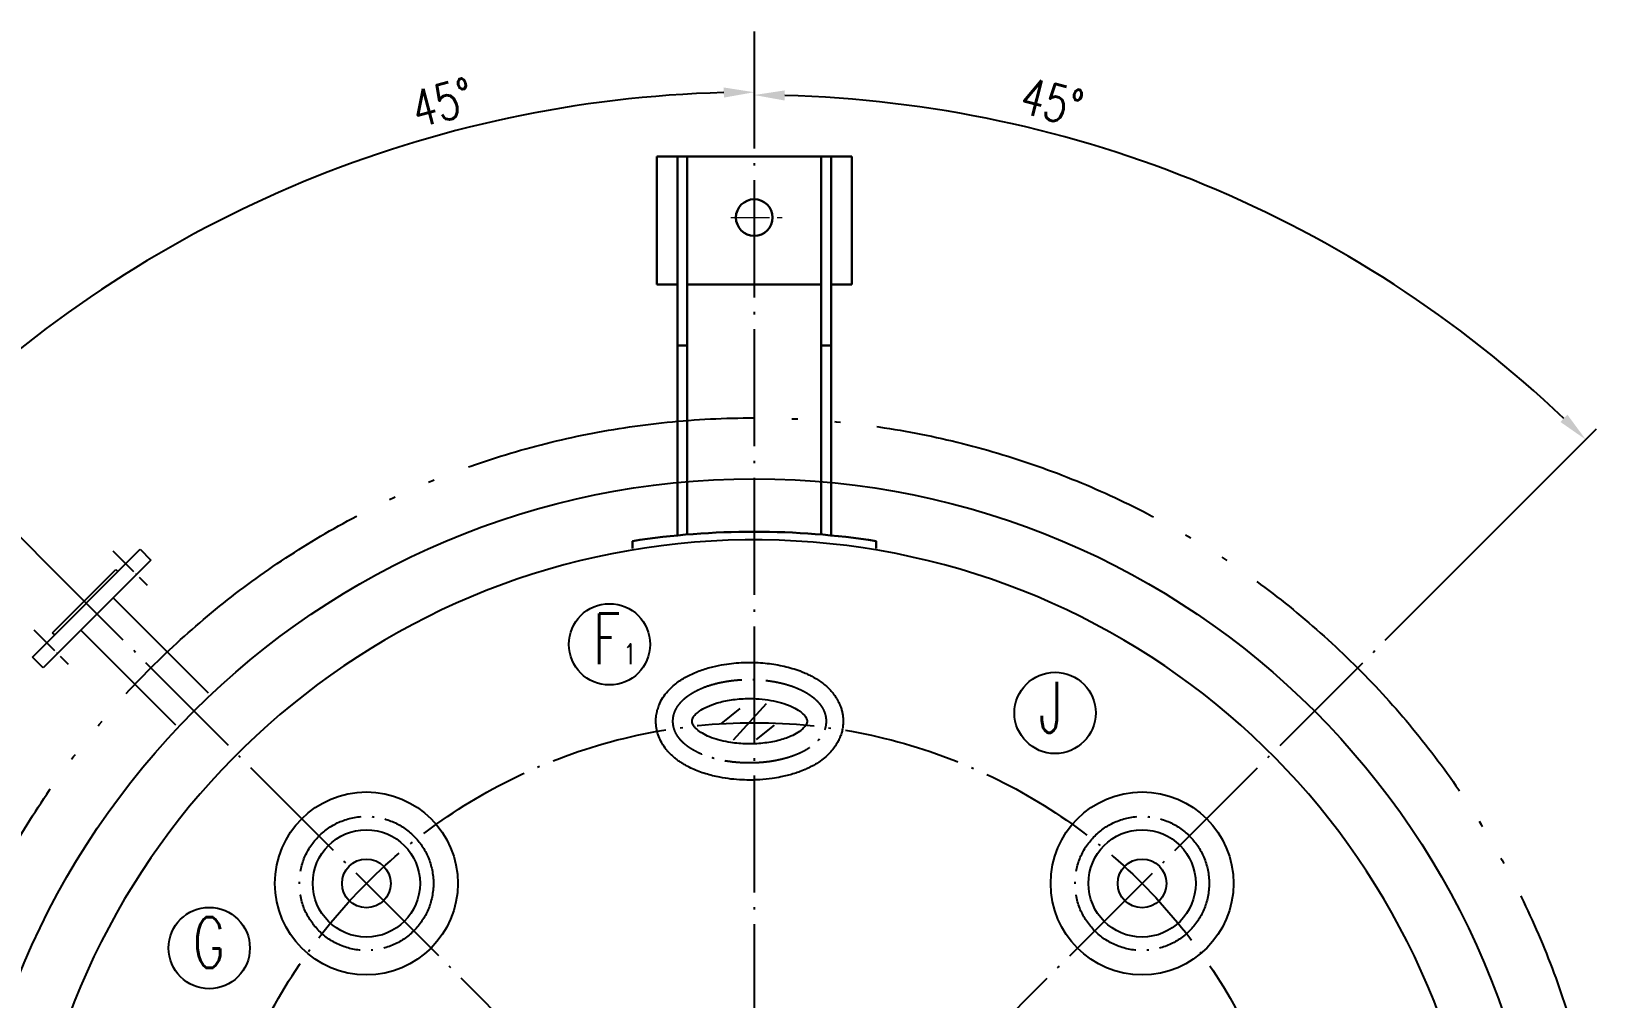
# Model space of a CAD drawing. Extents: x -24492 to -8511, y -379 to 8736.
# Drawn here: x -13362 to -12069, y 1821 to 2613 of the extents above; entities that cross this region are included whole.
import ezdxf

# ---------------------------------------------------------------- set-up
doc = ezdxf.new("R2010")
doc.units = 0
doc.header["$MEASUREMENT"] = 0
for name, pattern in [('ACAD_ISO04W100', [30.5, 24, -3, 0.5, -3]), ('ACAD_ISO05W100', [34, 24, -3, 0.5, -3, 0.5, -3]), ('CENTER', [50.8, 31.75, -6.35, 6.35, -6.35])]:
    doc.linetypes.add(name, pattern=pattern)
doc.layers.get('DEFPOINTS').update_dxf_attribs({"linetype": 'CONTINUOUS'})
for name, color, linetype in [('1中心线', 3, 'ACAD_ISO04W100'), ('3轮廓', 7, 'CONTINUOUS'), ('3轮廓、图框', 7, 'CONTINUOUS'), ('4文字标注', 5, 'CONTINUOUS'), ('6断裂线', 6, 'ACAD_ISO05W100')]:
    doc.layers.add(name, color=color, linetype=linetype)
doc.layers.add('中心线', color=3, linetype='CENTER', lineweight=18)
doc.layers.add('轮廓线', color=7, linetype='CONTINUOUS', lineweight=30)
doc.styles.add('样式 2', font='ROMANS.shx', dxfattribs={"width": 0.75, "bigfont": 'hmhz.shx'})
doc.dimstyles.new('1-4 装配总图', dxfattribs={"dimscale": 4, "dimtxt": 3, "dimasz": 2.5, "dimexe": 1.25, "dimexo": 0, "dimgap": 1, "dimtad": 1, "dimdec": 0, "dimdsep": 46, "dimtxsty": '样式 2', "dimcen": 2.5, "dimclrd": 256, "dimclre": 256, "dimclrt": 256, "dimadec": 0, "dimazin": 0, "dimtfac": 1, "dimtdec": 0, "dimtmove": 0, "dimatfit": 1, "dimfxl": 1, "dimtfill": 1, "dimtfillclr": 256, "dimlwd": -1, "dimarcsym": 0})

# ---------------------------------------------------------------- blocks, each defined once
blk = doc.blocks.new('*D85')
at = {"layer": '3轮廓', "color": 5, "lineweight": -2}
blk.add_line((-12212.9, 2152.6), (-12078.2, 2287.3), dxfattribs=at)
at = {"layer": '3轮廓', "color": 5}
blk.add_arc((-12769.2, 1596.3), 964.7, 46.4848, 88.5152, dxfattribs=at)
for points in [[(-12744.1, 2564.9), (-12744.2, 2556.6), (-12769.2, 2561.1)], [(-12107.8, 2293), (-12102, 2298.9), (-12087, 2278.5)]]:
    blk.add_solid(points, dxfattribs=at)
at = {"layer": 'DEFPOINTS', "color": 0}
for p in [(-12769.2, 2613.2), (-12286.8, 2431.8), (-12212.9, 2152.6), (-12769.2, 1596.3), (-12769.2, 603.3)]:
    blk.add_point(p, dxfattribs=at)
at = {"layer": '3轮廓', "color": 5, "insert": (-12525, 2555.5), "char_height": 30, "attachment_point": 5, "rotation": 345.7175, "style": '样式 2'}
blk.add_mtext('45%%d', dxfattribs=at)
blk = doc.blocks.new('*D86')
at = {"layer": '3轮廓', "color": 5, "lineweight": -2}
blk.add_line((-13325.5, 2152.6), (-13461.9, 2289), dxfattribs=at)
at = {"layer": '3轮廓', "color": 5}
blk.add_arc((-12769.2, 1596.3), 967.1, 91.4812, 133.5188, dxfattribs=at)
for points in [[(-12794.1, 2559), (-12794.2, 2567.3), (-12769.2, 2563.4)], [(-13438, 2300.6), (-13432.2, 2294.6), (-13453, 2280.2)]]:
    blk.add_solid(points, dxfattribs=at)
at = {"layer": 'DEFPOINTS', "color": 0}
for p in [(-12769.2, 2613.2), (-13252.7, 2433.9), (-13325.5, 2152.6), (-12769.2, 1596.3), (-12769.2, 603.3)]:
    blk.add_point(p, dxfattribs=at)
at = {"layer": '3轮廓', "color": 5, "insert": (-13024.9, 2554.9), "char_height": 30, "attachment_point": 5, "rotation": 14.9357, "style": '样式 2'}
blk.add_mtext('45%%d', dxfattribs=at)
blk = doc.blocks.new('管口符号')
at = {"layer": '4文字标注'}
blk.add_circle((-1249.14, -514.69), 4, dxfattribs=at)
at = {"layer": '4文字标注', "style": '样式 2', "width": 0.7}
for tag, p, height in [('A', (-1250.76, -516.64), 5), ('1', (-1247.74, -516.63), 2)]:
    blk.add_attdef(tag, p, '', height=height, dxfattribs=at)
blk = doc.blocks.new('*D96')
at = {"layer": '3轮廓', "color": 5, "lineweight": -2}
blk.add_line((-12352, 873.8), (-12282.3, 753), dxfattribs=at)
at = {"layer": '3轮廓', "color": 5}
blk.add_arc((-12769.2, 1596.3), 961.3, 271.4901, 298.5099, dxfattribs=at)
for points in [[(-12308.3, 748), (-12312.4, 755.3), (-12288.5, 763.8)], [(-12744.2, 639.5), (-12744.1, 631.2), (-12769.2, 635.1)]]:
    blk.add_solid(points, dxfattribs=at)
at = {"layer": 'DEFPOINTS', "color": 0}
for p in [(-12769.2, 2613.2), (-12769.2, 1596.3), (-12352, 873.8), (-12602.3, 649.7), (-12769.2, 603.3)]:
    blk.add_point(p, dxfattribs=at)
at = {"layer": '3轮廓', "color": 5, "insert": (-12526.9, 692), "char_height": 30, "attachment_point": 5, "rotation": 15, "style": '样式 2'}
blk.add_mtext('30%%d', dxfattribs=at)

msp = doc.modelspace()

# ---------------------------------------------------------------- linework, layer by layer
at = {"layer": '1中心线', "ltscale": 4}
for p, q in [((-12769.18197, 2613.17917), (-12769.18197, 603.25067)), ((-12769.18197, 1596.34003), (-13325.47035, 2152.62841)), ((-12769.18197, 1596.34003), (-12212.89359, 2152.62841))]:
    msp.add_line(p, q, dxfattribs=at)
at = {"layer": '1中心线'}
for p, q in [((-13295.38726, 2187.36345), (-13267.10299, 2159.07917)), ((-13360.20539, 2122.54532), (-13331.92111, 2094.26105))]:
    msp.add_line(p, q, dxfattribs=at)
at = {"layer": '1中心线', "ltscale": 4}
msp.add_circle((-12769.18197, 1596.34003), 450, dxfattribs=at)
at = {"layer": '1中心线', "ltscale": 3}
for centre in [(-13087.38002, 1914.53808), (-12450.98392, 1914.53808)]:
    msp.add_circle(centre, 55, dxfattribs=at)
msp.add_open_spline([(-12835.87835, 2047.54336), (-12835.87835, 2046.86722), (-12835.84365, 2046.17935), (-12835.69031, 2044.65727), (-12835.55598, 2043.83545), (-12835.22945, 2042.38846), (-12835.05944, 2041.76765), (-12834.66783, 2040.55015), (-12834.44589, 2039.95173), (-12833.70297, 2038.18011), (-12833.10789, 2037.03826), (-12831.9838, 2035.22644), (-12831.50165, 2034.5273), (-12830.56873, 2033.29639), (-12830.12502, 2032.75308), (-12829.1959, 2031.69087), (-12828.71523, 2031.17715), (-12827.71457, 2030.17329), (-12827.19159, 2029.68025), (-12826.11152, 2028.72014), (-12825.55295, 2028.25166), (-12824.16447, 2027.14947), (-12823.325, 2026.53212), (-12821.58112, 2025.3403), (-12820.67214, 2024.76268), (-12818.8057, 2023.65668), (-12817.83835, 2023.12242), (-12815.85086, 2022.09736), (-12814.82961, 2021.60599), (-12812.34317, 2020.48853), (-12810.8628, 2019.88374), (-12808.14041, 2018.87322), (-12806.91637, 2018.45247), (-12804.42892, 2017.66193), (-12803.16276, 2017.29123), (-12800.47448, 2016.56815), (-12799.04494, 2016.21891), (-12796.14815, 2015.57987), (-12794.67831, 2015.28941), (-12790.21446, 2014.50638), (-12787.16434, 2014.10197), (-12780.98296, 2013.53275), (-12777.85212, 2013.36832), (-12771.42113, 2013.28017), (-12768.11964, 2013.36859), (-12761.59225, 2013.81154), (-12758.36187, 2014.16657), (-12752.98703, 2014.99122), (-12750.8142, 2015.39304), (-12747.0176, 2016.22224), (-12745.37111, 2016.62714), (-12742.40893, 2017.44098), (-12741.08817, 2017.83678), (-12738.50419, 2018.67983), (-12737.2354, 2019.12885), (-12734.76524, 2020.07603), (-12733.56604, 2020.57318), (-12731.21003, 2021.62903), (-12730.06213, 2022.18362), (-12727.86131, 2023.33279), (-12726.80166, 2023.93054), (-12725.21416, 2024.90026), (-12724.66329, 2025.25154), (-12723.68601, 2025.90258), (-12723.25847, 2026.19741), (-12722.42651, 2026.79204), (-12722.02022, 2027.0931), (-12720.82602, 2028.01152), (-12720.05868, 2028.64736), (-12718.59055, 2029.96424), (-12717.88835, 2030.64676), (-12716.56851, 2032.04659), (-12715.94706, 2032.76762), (-12714.77198, 2034.27315), (-12714.22658, 2035.04768), (-12713.23031, 2036.6373), (-12712.77592, 2037.45826), (-12711.96668, 2039.14823), (-12711.61097, 2040.02011), (-12711.13131, 2041.44907), (-12710.96783, 2042.00923), (-12710.67519, 2043.19153), (-12710.54893, 2043.82105), (-12710.3913, 2044.8479), (-12710.34224, 2045.24412), (-12710.25958, 2046.12234), (-12710.23128, 2046.61781), (-12710.21097, 2047.62102), (-12710.21921, 2048.12758), (-12710.27182, 2049.124), (-12710.3163, 2049.61918), (-12710.42683, 2050.49252), (-12710.48538, 2050.86931), (-12710.62645, 2051.63451), (-12710.70782, 2052.0163), (-12710.92172, 2052.90092), (-12711.0619, 2053.39982), (-12711.37833, 2054.38966), (-12711.55055, 2054.86856), (-12711.93515, 2055.83288), (-12712.14525, 2056.31159), (-12712.59389, 2057.24886), (-12712.83403, 2057.71099), (-12713.59702, 2059.07329), (-12714.16163, 2059.9488), (-12715.14773, 2061.30301), (-12715.52918, 2061.79227), (-12716.32127, 2062.74561), (-12716.73365, 2063.21192), (-12717.5955, 2064.1312), (-12718.04376, 2064.58268), (-12719.04425, 2065.53738), (-12719.60011, 2066.03544), (-12720.62881, 2066.90415), (-12721.08966, 2067.27606), (-12722.02891, 2068.00136), (-12722.511, 2068.35763), (-12723.4987, 2069.05736), (-12724.00132, 2069.39868), (-12725.54167, 2070.40238), (-12726.61885, 2071.04873), (-12728.57996, 2072.13609), (-12729.45352, 2072.59126), (-12731.27978, 2073.48667), (-12732.22669, 2073.92254), (-12734.16485, 2074.76046), (-12735.16135, 2075.16477), (-12737.4889, 2076.0509), (-12738.83283, 2076.52057), (-12741.59786, 2077.40631), (-12743.00982, 2077.81956), (-12746.34609, 2078.70835), (-12748.28833, 2079.16107), (-12752.33696, 2079.97807), (-12754.44419, 2080.3377), (-12758.70869, 2080.93778), (-12760.86877, 2081.17871), (-12765.63549, 2081.57526), (-12768.25587, 2081.70715), (-12773.49443, 2081.80102), (-12776.11683, 2081.7631), (-12781.34139, 2081.51798), (-12783.936, 2081.31108), (-12789.08879, 2080.72672), (-12791.64863, 2080.34736), (-12796.64578, 2079.4236), (-12799.08806, 2078.87841), (-12804.74113, 2077.38519), (-12807.8544, 2076.37424), (-12812.31068, 2074.61235), (-12813.77298, 2073.97649), (-12816.14958, 2072.84004), (-12817.07974, 2072.36577), (-12818.61124, 2071.53204), (-12819.22296, 2071.18396), (-12820.42397, 2070.46936), (-12821.0076, 2070.10623), (-12822.24361, 2069.30104), (-12822.88907, 2068.85771), (-12824.13786, 2067.9511), (-12824.74222, 2067.48725), (-12825.92596, 2066.52481), (-12826.49836, 2066.03179), (-12827.92803, 2064.72286), (-12828.75152, 2063.89093), (-12830.29024, 2062.15571), (-12831.00879, 2061.24851), (-12832.3124, 2059.37441), (-12832.90143, 2058.40225), (-12833.6923, 2056.86455), (-12833.94664, 2056.32155), (-12834.32459, 2055.42616), (-12834.46095, 2055.07935), (-12834.72043, 2054.36632), (-12834.84218, 2054.00335), (-12835.17589, 2052.91518), (-12835.36057, 2052.1769), (-12835.57416, 2051.07244), (-12835.63422, 2050.7107), (-12835.78427, 2049.62765), (-12835.84729, 2048.88097), (-12835.87534, 2047.94359), (-12835.87835, 2047.74304), (-12835.87835, 2047.54336)], degree=3, knots=[0, 0, 0, 0, 0.0489122427, 0.0489122427, 0.109095215, 0.109095215, 0.154974362, 0.154974362, 0.200853509, 0.200853509, 0.2926118029, 0.2926118029, 0.3526419207, 0.3526419207, 0.4017134326, 0.4017134326, 0.4507849444, 0.4507849444, 0.4998564563, 0.4998564563, 0.5489279681, 0.5489279681, 0.6176973992, 0.6176973992, 0.6864668304, 0.6864668304, 0.7552362615, 0.7552362615, 0.8240056927, 0.8240056927, 0.918045484, 0.918045484, 0.9914356199, 0.9914356199, 1.0648257558, 1.0648257558, 1.1444506344, 1.1444506344, 1.224075513, 1.224075513, 1.3833252703, 1.3833252703, 1.5425750275, 1.5425750275, 1.7097361502, 1.7097361502, 1.8768972728, 1.8768972728, 1.9935538384, 1.9935538384, 2.0856242428, 2.0856242428, 2.1624267513, 2.1624267513, 2.2392292598, 2.2392292598, 2.3160317684, 2.3160317684, 2.3928342769, 2.3928342769, 2.4696367854, 2.4696367854, 2.5115485115, 2.5115485115, 2.545010473, 2.545010473, 2.5784724344, 2.5784724344, 2.6453963574, 2.6453963574, 2.7123202803, 2.7123202803, 2.7792442033, 2.7792442033, 2.8461681262, 2.8461681262, 2.9130920491, 2.9130920491, 2.9800159721, 2.9800159721, 3.0218889561, 3.0218889561, 3.0673242441, 3.0673242441, 3.095947752, 3.095947752, 3.1316356419, 3.1316356419, 3.1673235318, 3.1673235318, 3.2030114217, 3.2030114217, 3.2307657536, 3.2307657536, 3.2585200854, 3.2585200854, 3.2956794116, 3.2956794116, 3.3328387378, 3.3328387378, 3.369998064, 3.369998064, 3.4071573902, 3.4071573902, 3.4814760426, 3.4814760426, 3.5250975834, 3.5250975834, 3.5687191241, 3.5687191241, 3.6123406649, 3.6123406649, 3.6633785978, 3.6633785978, 3.7029125549, 3.7029125549, 3.742446512, 3.742446512, 3.7819804691, 3.7819804691, 3.8610483833, 3.8610483833, 3.922068341, 3.922068341, 3.9847857615, 3.9847857615, 4.047503182, 4.047503182, 4.1290813674, 4.1290813674, 4.2106595529, 4.2106595529, 4.3184293909, 4.3184293909, 4.4304888668, 4.4304888668, 4.5425483427, 4.5425483427, 4.675606308, 4.675606308, 4.8086642733, 4.8086642733, 4.9417222386, 4.9417222386, 5.0762055329, 5.0762055329, 5.2106888273, 5.2106888273, 5.39561584, 5.39561584, 5.4902455602, 5.4902455602, 5.5546963253, 5.5546963253, 5.5987511394, 5.5987511394, 5.6428059535, 5.6428059535, 5.6937258297, 5.6937258297, 5.7446457058, 5.7446457058, 5.795565582, 5.795565582, 5.8765176949, 5.8765176949, 5.9574698078, 5.9574698078, 6.0384219207, 6.0384219207, 6.0810445544, 6.0810445544, 6.1081940767, 6.1081940767, 6.135343599, 6.135343599, 6.1896426437, 6.1896426437, 6.2160085021, 6.2160085021, 6.268740219, 6.268740219, 6.2831853072, 6.2831853072, 6.2831853072, 6.2831853072], dxfattribs=at)
at = {"layer": '3轮廓'}
for p, q in [((-13361.3839, 2100.15361), (-13272.99555, 2188.54196)), ((-13272.99555, 2188.54196), (-13264.15671, 2179.70312)), ((-13264.15671, 2179.70312), (-13352.54506, 2091.31477)), ((-13344.88474, 2120.1883), (-13293.03024, 2172.0428)), ((-13293.03024, 2172.0428), (-13291.26247, 2170.27503)), ((-13295.09264, 2148.7672), (-13217.14623, 2070.8208)), ((-13243.66274, 2044.30429), (-13321.60914, 2122.2507)), ((-13343.11697, 2118.42053), (-13344.88474, 2120.1883)), ((-13352.54506, 2091.31477), (-13361.3839, 2100.15361))]:
    msp.add_line(p, q, dxfattribs=at)
for centre, radius in [((-13087.38002, 1914.53808), 75), ((-12450.98392, 1914.53808), 75), ((-13087.38002, 1914.53808), 44), ((-12450.98392, 1914.53808), 44), ((-13087.38002, 1914.53808), 20), ((-12450.98392, 1914.53808), 20)]:
    msp.add_circle(centre, radius, dxfattribs=at)
for points, knots in [([(-12849.87835, 2047.54336), (-12849.87835, 2045.62833), (-12849.71536, 2043.70391), (-12849.08736, 2039.96413), (-12848.61865, 2038.12437), (-12847.4318, 2034.61322), (-12846.70951, 2032.92658), (-12844.81264, 2029.2277), (-12843.56496, 2027.27485), (-12841.63623, 2024.71787), (-12841.04683, 2023.98885), (-12839.83037, 2022.57509), (-12839.20787, 2021.89569), (-12837.93988, 2020.58957), (-12837.29473, 2019.96233), (-12835.87181, 2018.65052), (-12835.09775, 2017.98012), (-12833.67684, 2016.81804), (-12833.03685, 2016.31807), (-12831.55397, 2015.20895), (-12830.70289, 2014.60809), (-12829.05264, 2013.50482), (-12828.25278, 2012.9962), (-12826.63806, 2012.01739), (-12825.82064, 2011.54561), (-12823.3303, 2010.17441), (-12821.63281, 2009.32633), (-12818.1514, 2007.74055), (-12816.37495, 2007.00594), (-12812.75028, 2005.64318), (-12810.89954, 2005.01356), (-12807.14371, 2003.85872), (-12805.23685, 2003.33298), (-12801.35801, 2002.37713), (-12799.39483, 2001.94904), (-12794.40634, 2000.99522), (-12791.35017, 2000.53106), (-12785.17668, 1999.82246), (-12782.05462, 1999.57719), (-12774.19329, 1999.23566), (-12769.43216, 1999.27867), (-12761.23793, 1999.78451), (-12757.78234, 2000.135), (-12752.00528, 2000.95977), (-12749.66051, 2001.36299), (-12745.64329, 2002.17891), (-12743.95363, 2002.56205), (-12740.64137, 2003.39589), (-12739.01463, 2003.84616), (-12735.81465, 2004.8171), (-12734.23881, 2005.33869), (-12730.927, 2006.53348), (-12729.20522, 2007.21461), (-12726.16582, 2008.53551), (-12724.83201, 2009.15779), (-12722.22422, 2010.46699), (-12720.94786, 2011.15534), (-12718.51049, 2012.57333), (-12717.34693, 2013.29882), (-12714.54612, 2015.17675), (-12712.95003, 2016.3607), (-12710.21211, 2018.64335), (-12709.04385, 2019.70641), (-12706.80419, 2021.95779), (-12705.73009, 2023.1491), (-12703.69159, 2025.68509), (-12702.72652, 2027.03029), (-12701.20846, 2029.45936), (-12700.61689, 2030.50597), (-12699.52173, 2032.68349), (-12699.02067, 2033.8095), (-12698.12623, 2036.13566), (-12697.73534, 2037.32899), (-12697.07851, 2039.78085), (-12696.81212, 2041.04098), (-12696.42004, 2043.58911), (-12696.29523, 2044.87283), (-12696.19115, 2047.49922), (-12696.21559, 2048.84048), (-12696.37574, 2050.94073), (-12696.46174, 2051.71799), (-12696.71408, 2053.45943), (-12696.89946, 2054.43709), (-12697.34743, 2056.35962), (-12697.60975, 2057.30341), (-12698.11947, 2058.88645), (-12698.34755, 2059.52979), (-12698.83913, 2060.8025), (-12699.10139, 2061.42852), (-12699.9331, 2063.27336), (-12700.547, 2064.45738), (-12701.69083, 2066.41955), (-12702.19942, 2067.22238), (-12703.33131, 2068.88131), (-12703.96285, 2069.73319), (-12705.26758, 2071.36782), (-12705.9426, 2072.15298), (-12708.76272, 2075.22091), (-12711.07265, 2077.26771), (-12715.93358, 2080.93527), (-12718.50179, 2082.56875), (-12722.23708, 2084.62136), (-12723.32143, 2085.18103), (-12725.74136, 2086.35738), (-12727.07734, 2086.96043), (-12729.46057, 2087.96156), (-12730.49707, 2088.3735), (-12732.58733, 2089.15933), (-12733.64392, 2089.53433), (-12736.84773, 2090.60796), (-12739.03066, 2091.25618), (-12743.46516, 2092.41903), (-12745.71894, 2092.934), (-12752.58069, 2094.2876), (-12757.27553, 2094.93319), (-12764.66489, 2095.53996), (-12767.32414, 2095.67862), (-12772.64495, 2095.79911), (-12775.30904, 2095.7809), (-12783.28344, 2095.49083), (-12788.56995, 2094.98361), (-12796.88872, 2093.65857), (-12800.00028, 2093.03659), (-12804.79842, 2091.86522), (-12806.53034, 2091.39726), (-12809.93476, 2090.38205), (-12811.61145, 2089.83343), (-12814.9093, 2088.64983), (-12816.53082, 2088.01468), (-12821.31181, 2085.97065), (-12824.37264, 2084.43113), (-12830.218, 2080.9099), (-12832.99686, 2078.93284), (-12837.17536, 2075.28539), (-12838.68677, 2073.79925), (-12841.52921, 2070.57003), (-12842.86106, 2068.82632), (-12845.20392, 2065.15123), (-12846.23004, 2063.22761), (-12847.34569, 2060.57713), (-12847.58493, 2059.96341), (-12848.03479, 2058.70733), (-12848.24418, 2058.06806), (-12848.81866, 2056.12966), (-12849.13208, 2054.80238), (-12849.50444, 2052.66452), (-12849.61476, 2051.86763), (-12849.78019, 2050.25715), (-12849.83492, 2049.44599), (-12849.87251, 2048.27077), (-12849.87835, 2047.90727), (-12849.87835, 2047.54336)], [0, 0, 0, 0, 0.0813569842, 0.0813569842, 0.1627139684, 0.1627139684, 0.2440709526, 0.2440709526, 0.3510980775, 0.3510980775, 0.3958296461, 0.3958296461, 0.4405612146, 0.4405612146, 0.4847482154, 0.4847482154, 0.535653913, 0.535653913, 0.5759335969, 0.5759335969, 0.6280860193, 0.6280860193, 0.6753802655, 0.6753802655, 0.7226745117, 0.7226745117, 0.817263004, 0.817263004, 0.9118514964, 0.9118514964, 1.0064399887, 1.0064399887, 1.101028481, 1.101028481, 1.1956169734, 1.1956169734, 1.3386007603, 1.3386007603, 1.4815845473, 1.4815845473, 1.6973826613, 1.6973826613, 1.8566329433, 1.8566329433, 1.9671969558, 1.9671969558, 2.048948907, 2.048948907, 2.1293717961, 2.1293717961, 2.2097946853, 2.2097946853, 2.30068559, 2.30068559, 2.3733004769, 2.3733004769, 2.4459153638, 2.4459153638, 2.5146708476, 2.5146708476, 2.614090699, 2.614090699, 2.6917159284, 2.6917159284, 2.7693411578, 2.7693411578, 2.8469663873, 2.8469663873, 2.9020114367, 2.9020114367, 2.9570564861, 2.9570564861, 3.0121015355, 3.0121015355, 3.0671465849, 3.0671465849, 3.1221916343, 3.1221916343, 3.178706068, 3.178706068, 3.2117964502, 3.2117964502, 3.2542829373, 3.2542829373, 3.2967694244, 3.2967694244, 3.326942821, 3.326942821, 3.3571162177, 3.3571162177, 3.417463011, 3.417463011, 3.4615100722, 3.4615100722, 3.5114121346, 3.5114121346, 3.5613141971, 3.5613141971, 3.7133920941, 3.7133920941, 3.8654699912, 3.8654699912, 3.9263595081, 3.9263595081, 3.9990492881, 3.9990492881, 4.0536122997, 4.0536122997, 4.1081753113, 4.1081753113, 4.2173013345, 4.2173013345, 4.3264273577, 4.3264273577, 4.5446794041, 4.5446794041, 4.6658900524, 4.6658900524, 4.7871007007, 4.7871007007, 5.0295219974, 5.0295219974, 5.1781198403, 5.1781198403, 5.263463074, 5.263463074, 5.3488063078, 5.3488063078, 5.4341495415, 5.4341495415, 5.604836009, 5.604836009, 5.7755224764, 5.7755224764, 5.879236498, 5.879236498, 5.9829505195, 5.9829505195, 6.0816015735, 6.0816015735, 6.1109230762, 6.1109230762, 6.1402445789, 6.1402445789, 6.1988875844, 6.1988875844, 6.233306394, 6.233306394, 6.2677252037, 6.2677252037, 6.2831853072, 6.2831853072, 6.2831853072, 6.2831853072]), ([(-12820.24501, 2047.54336), (-12820.24501, 2047.18567), (-12820.20615, 2046.82713), (-12820.02704, 2046.04446), (-12819.88554, 2045.61962), (-12819.44921, 2044.67807), (-12819.15351, 2044.16193), (-12818.36624, 2043.05312), (-12817.8746, 2042.46116), (-12816.67668, 2041.23411), (-12815.97065, 2040.59939), (-12813.84246, 2038.92644), (-12812.24663, 2037.88236), (-12808.55247, 2035.88733), (-12806.45514, 2034.93608), (-12801.85052, 2033.20272), (-12799.34357, 2032.42028), (-12794.02411, 2031.07401), (-12791.21174, 2030.50998), (-12784.097, 2029.43572), (-12779.68869, 2029.06235), (-12770.81329, 2028.87782), (-12766.34668, 2029.06659), (-12757.70573, 2029.98677), (-12753.53189, 2030.71851), (-12745.81526, 2032.64348), (-12742.2733, 2033.83783), (-12737.00054, 2036.14419), (-12735.04114, 2037.18286), (-12731.69423, 2039.31086), (-12730.30857, 2040.40016), (-12728.41979, 2042.21964), (-12727.7819, 2042.96959), (-12726.8127, 2044.35027), (-12726.48108, 2044.97883), (-12726.03882, 2046.09475), (-12725.9249, 2046.58123), (-12725.83534, 2047.42117), (-12725.83979, 2047.78615), (-12725.94245, 2048.56074), (-12726.04181, 2048.972), (-12726.3869, 2049.89147), (-12726.63408, 2050.3994), (-12727.33134, 2051.5086), (-12727.78179, 2052.1089), (-12728.91551, 2053.36775), (-12729.59852, 2054.0257), (-12731.20142, 2055.35946), (-12732.121, 2056.03508), (-12734.87238, 2057.81369), (-12736.90439, 2058.90032), (-12741.49346, 2060.90789), (-12744.04975, 2061.82938), (-12749.56017, 2063.43364), (-12752.51406, 2064.11675), (-12758.68201, 2065.1994), (-12761.89595, 2065.59908), (-12768.44028, 2066.0912), (-12771.77056, 2066.18368), (-12779.4574, 2066.03586), (-12783.80254, 2065.67912), (-12792.1077, 2064.45647), (-12796.06722, 2063.59008), (-12802.67048, 2061.62795), (-12805.42327, 2060.59629), (-12810.28181, 2058.35111), (-12812.38611, 2057.13673), (-12815.36374, 2055.01725), (-12816.41553, 2054.11747), (-12818.09774, 2052.39955), (-12818.72694, 2051.58334), (-12819.52613, 2050.27821), (-12819.76785, 2049.75756), (-12820.09585, 2048.81881), (-12820.18401, 2048.40084), (-12820.2377, 2047.8479), (-12820.24501, 2047.69562), (-12820.24501, 2047.54336)], [0, 0, 0, 0, 0.1106647797, 0.1106647797, 0.2213295594, 0.2213295594, 0.3319943392, 0.3319943392, 0.4426591189, 0.4426591189, 0.5533238986, 0.5533238986, 0.7323210356, 0.7323210356, 0.9113181726, 0.9113181726, 1.0903153095, 1.0903153095, 1.2693124465, 1.2693124465, 1.5280027553, 1.5280027553, 1.7866930642, 1.7866930642, 2.045383373, 2.045383373, 2.3040736818, 2.3040736818, 2.4893896881, 2.4893896881, 2.6747056943, 2.6747056943, 2.8130933838, 2.8130933838, 2.9514810733, 2.9514810733, 3.0898687628, 3.0898687628, 3.2058597506, 3.2058597506, 3.3218507384, 3.3218507384, 3.4378417262, 3.4378417262, 3.5538327141, 3.5538327141, 3.6698237019, 3.6698237019, 3.7858146897, 3.7858146897, 3.9790466436, 3.9790466436, 4.1722785975, 4.1722785975, 4.3655105514, 4.3655105514, 4.5587425053, 4.5587425053, 4.7519744592, 4.7519744592, 5.00676737, 5.00676737, 5.2615602807, 5.2615602807, 5.473047652, 5.473047652, 5.6845350232, 5.6845350232, 5.8393581415, 5.8393581415, 5.9941812597, 5.9941812597, 6.1151287145, 6.1151287145, 6.2360761693, 6.2360761693, 6.2831853072, 6.2831853072, 6.2831853072, 6.2831853072])]:
    msp.add_open_spline(points, degree=3, knots=knots, dxfattribs=at)
at = {"layer": '3轮廓、图框'}
msp.add_circle((-12769.18197, 1596.34003), 650, dxfattribs=at)
msp.add_arc((-12769.18197, 1596.34003), 600, 285.08194643, 253.66455913, dxfattribs=at)
at = {"layer": '6断裂线', "color": 5, "ltscale": 5}
for p, q in [((-12780.96148, 2057.86977), (-12796.55347, 2045.48575)), ((-12759.5126, 2061.82617), (-12786.59298, 2032.11416)), ((-12752.86726, 2044.19927), (-12767.59506, 2032.69721))]:
    msp.add_line(p, q, dxfattribs=at)
at = {"layer": '6断裂线', "ltscale": 10}
msp.add_circle((-12769.18197, 1596.34003), 700, dxfattribs=at)
at = {"layer": '中心线'}
msp.add_line((-12788.40862, 2460.64326), (-12746.21076, 2460.64326), dxfattribs=at)
at = {"layer": '轮廓线'}
for p, q in [((-12849.18197, 2510.64326), (-12689.18197, 2510.64326)), ((-12849.18197, 2405.64326), (-12849.18197, 2510.64326)), ((-12832.18197, 2199.95274), (-12832.18197, 2510.64326)), ((-12824.18197, 2200.67519), (-12824.18197, 2510.64326)), ((-12714.18197, 2200.67519), (-12714.18197, 2510.64326)), ((-12706.18197, 2199.95274), (-12706.18197, 2510.64326)), ((-12689.18197, 2405.64326), (-12689.18197, 2510.64326)), ((-12849.18197, 2405.64326), (-12832.18197, 2405.64326)), ((-12824.18197, 2405.64326), (-12714.18197, 2405.64326)), ((-12706.18197, 2405.64326), (-12689.18197, 2405.64326)), ((-12832.18197, 2355.64326), (-12824.18197, 2355.64326)), ((-12714.18197, 2355.64326), (-12706.18197, 2355.64326)), ((-12869.18197, 2195.31814), (-12869.18197, 2189.24652)), ((-12669.18197, 2195.31814), (-12669.18197, 2189.24652))]:
    msp.add_line(p, q, dxfattribs=at)
msp.add_circle((-12769.18197, 2460.64326), 15, dxfattribs=at)
msp.add_arc((-12769.18197, 1546.9849), 656, 81.23170186, 98.76829814, dxfattribs=at)

# ---------------------------------------------------------------- block references
at = {"layer": '4文字标注'}
for p, xscale, yscale, zscale, values in [((-2478.42118, 6399.70159), 8.333333249999995, 8.333333249999995, 8.333333249999995, {'1': '1', 'A': 'F'}), ((-2112.8715, 6343.45891), 8.333333249999995, 8.333333249999995, 8.333333249999995, {'A': 'J'}), ((-2806.80992, 6150.63862), 8.33333324999999, 8.33333324999999, 8.33333324999999, {'A': 'G'})]:
    msp.add_blockref('管口符号', p, dxfattribs=dict(at, xscale=xscale, yscale=yscale, zscale=zscale)).add_auto_attribs(values)

# ---------------------------------------------------------------- dimensions: what is measured, and where the dimension line sits
at = {"layer": '3轮廓'}
for base, line1, picture, middle in [((-13252.73276, 2433.87457), ((-12769.18197, 1596.34003), (-13325.47035, 2152.62841)), '*D86', (-13018.43765, 2530.76878)), ((-12286.82092, 2431.81386), ((-12769.18197, 1596.34003), (-12212.89359, 2152.62841)), '*D85', (-12531.18226, 2531.24368))]:
    dim = msp.add_angular_dim_2l(base=base, line1=line1, line2=((-12769.18197, 2613.17917), (-12769.18197, 603.25067)), dimstyle='1-4 装配总图', override={"dimscale": 10, "dimtxsty": '样式 2', "dimclrd": 5, "dimclre": 5, "dimclrt": 5, "dimtfill": 0}, dxfattribs=at)
    dim.commit()
    dim.dimension.update_dxf_attribs({"geometry": picture, "text_midpoint": middle, "dimtype": 162})
dim = msp.add_angular_dim_2l(base=(-12602.25717, 649.66248), line1=((-12769.18197, 2613.17917), (-12769.18197, 603.25067)), line2=((-12352.02272, 873.79902), (-12769.18197, 1596.34003)), dimstyle='1-4 装配总图', override={"dimscale": 10, "dimtxsty": '样式 2', "dimclrd": 5, "dimclre": 5, "dimclrt": 5, "dimtfill": 0}, dxfattribs=at)
dim.commit()
dim.dimension.update_dxf_attribs({"geometry": '*D96', "text_midpoint": (-12526.85446, 691.96147)})

doc.saveas('drawing.dxf')
